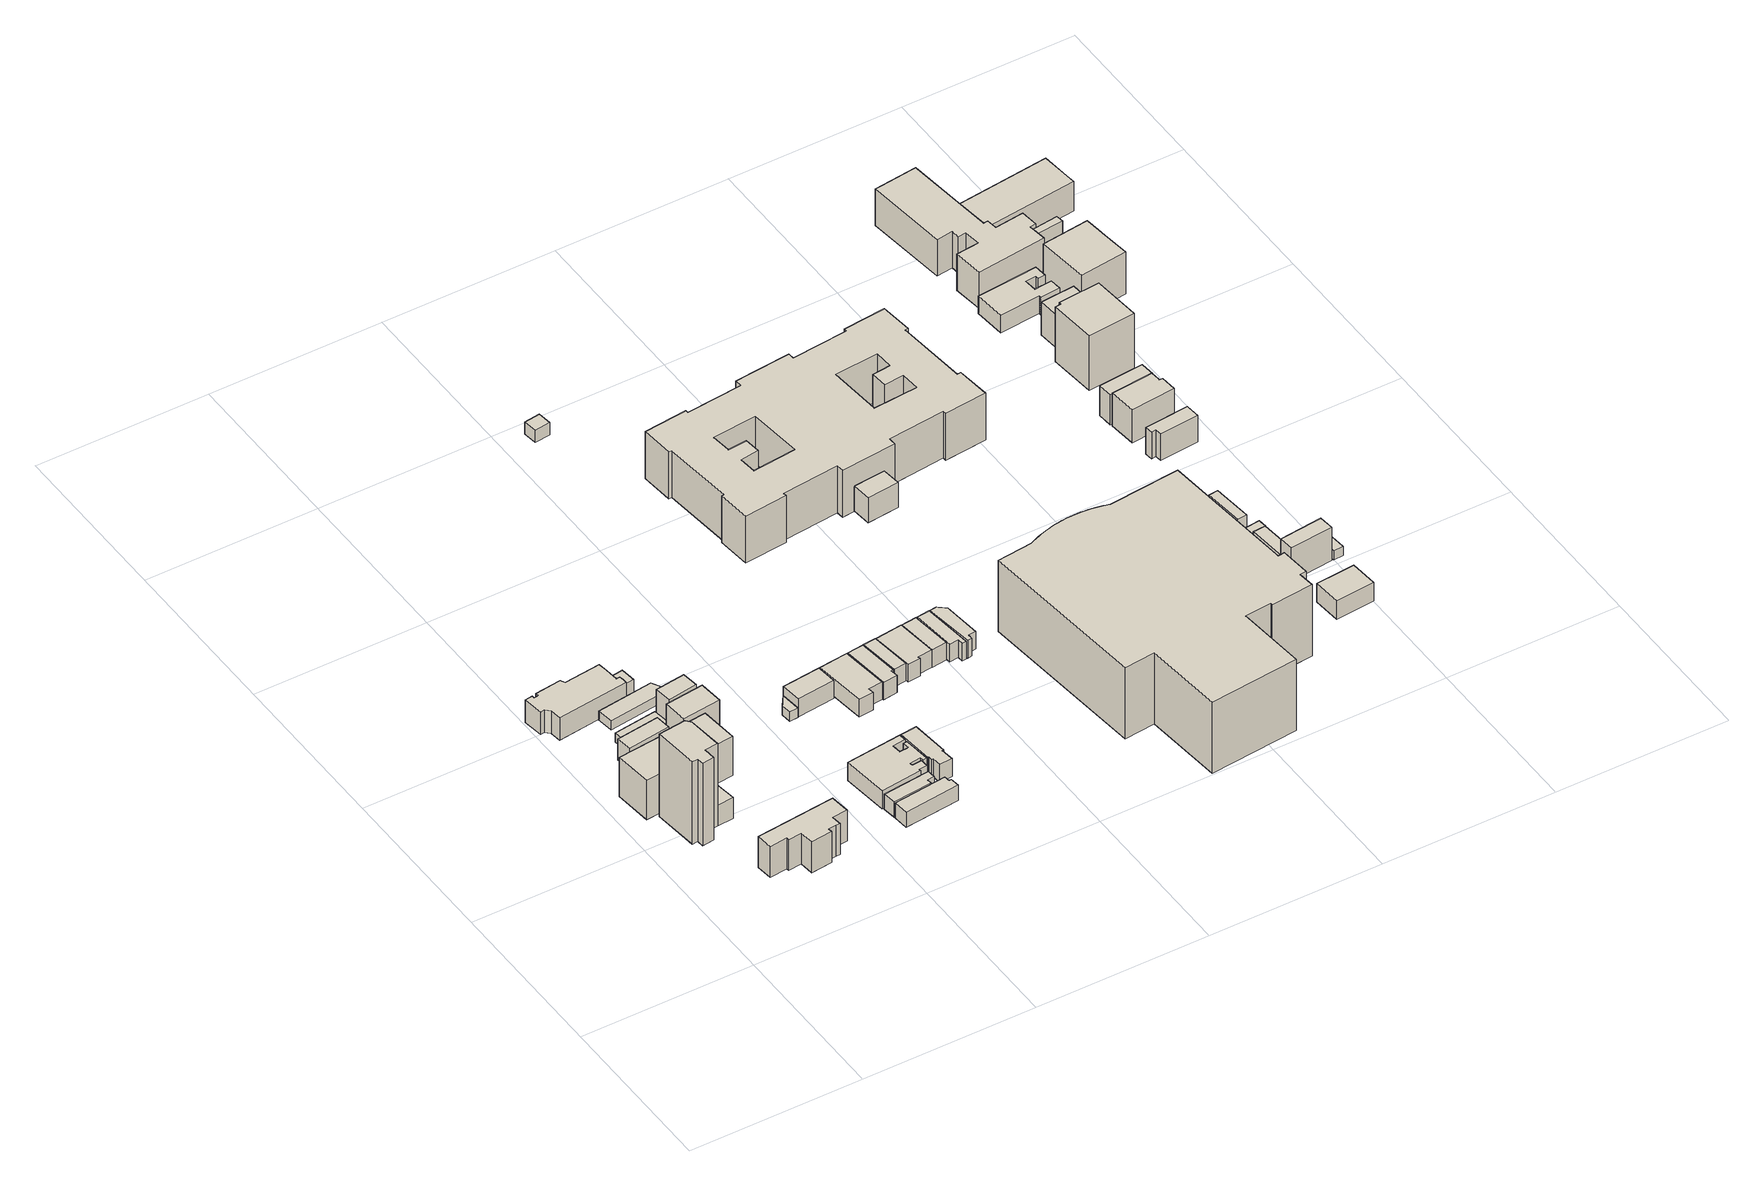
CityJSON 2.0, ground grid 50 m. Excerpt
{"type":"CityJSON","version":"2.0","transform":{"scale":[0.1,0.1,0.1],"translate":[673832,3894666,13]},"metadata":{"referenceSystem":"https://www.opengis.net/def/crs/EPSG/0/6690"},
"CityObjects":{
"building1":{"type":"Building","attributes":{"class":"9999","usage":"412","measuredHeight":30.7,"storeysAboveGround":9,"BuildingDetailAttribute.totalFloorArea":1077.96,"BuildingDetailAttribute.buildingFootprintArea":119.77,"BuildingDetailAttribute.buildingRoofEdgeArea":119.77,"BuildingDetailAttribute.urbanPlanType":"21","BuildingDetailAttribute.landUseType":"211","BuildingDetailAttribute.surveyYear":2021,"BuildingIDAttribute.prefecture":"23","BuildingIDAttribute.city":"23102"},"address":[{"country":"日本","locality":"愛知県名古屋市"}],"geometry":[{"type":"Solid","lod":"1","boundaries":[[[[0,1,2,3,4,5,6,7,8]],[[7,9,10,8]],[[6,11,9,7]],[[5,12,11,6]],[[4,13,12,5]],[[3,14,13,4]],[[2,15,14,3]],[[1,16,15,2]],[[0,17,16,1]],[[8,10,17,0]],[[9,11,12,13,14,15,16,17,10]]]]}]},
"building2":{"type":"Building","attributes":{"class":"3002","usage":"412","measuredHeight":15.8,"storeysAboveGround":2,"BuildingDetailAttribute.totalFloorArea":90.8,"BuildingDetailAttribute.buildingFootprintArea":45.4,"BuildingDetailAttribute.buildingRoofEdgeArea":45.4,"BuildingDetailAttribute.urbanPlanType":"21","BuildingDetailAttribute.landUseType":"211","BuildingDetailAttribute.surveyYear":2021,"BuildingIDAttribute.prefecture":"23","BuildingIDAttribute.city":"23102"},"address":[{"country":"日本","locality":"愛知県名古屋市"}],"geometry":[{"type":"Solid","lod":"1","boundaries":[[[[18,19,20,21,22,23,24]],[[23,25,26,24]],[[22,27,25,23]],[[21,28,27,22]],[[20,29,28,21]],[[19,30,29,20]],[[18,31,30,19]],[[24,26,31,18]],[[25,27,28,29,30,31,26]]]]}]},
"building3":{"type":"Building","attributes":{"class":"3002","usage":"402","measuredHeight":14.7,"storeysAboveGround":3,"BuildingDetailAttribute.totalFloorArea":876.43,"BuildingDetailAttribute.buildingFootprintArea":292.14,"BuildingDetailAttribute.buildingRoofEdgeArea":292.14,"BuildingDetailAttribute.urbanPlanType":"21","BuildingDetailAttribute.landUseType":"212","BuildingDetailAttribute.surveyYear":2021,"BuildingIDAttribute.prefecture":"23","BuildingIDAttribute.city":"23102"},"address":[{"country":"日本","locality":"愛知県名古屋市"}],"geometry":[{"type":"Solid","lod":"1","boundaries":[[[[32,33,34,35]],[[34,36,37,35]],[[33,38,36,34]],[[32,39,38,33]],[[35,37,39,32]],[[36,38,39,37]]]]}]},
"building4":{"type":"Building","attributes":{"class":"3002","usage":"413","measuredHeight":14,"storeysAboveGround":3,"BuildingDetailAttribute.totalFloorArea":486.37,"BuildingDetailAttribute.buildingFootprintArea":162.12,"BuildingDetailAttribute.buildingRoofEdgeArea":162.12,"BuildingDetailAttribute.urbanPlanType":"21","BuildingDetailAttribute.landUseType":"212","BuildingDetailAttribute.surveyYear":2021,"BuildingIDAttribute.prefecture":"23","BuildingIDAttribute.city":"23102"},"address":[{"country":"日本","locality":"愛知県名古屋市"}],"geometry":[{"type":"Solid","lod":"1","boundaries":[[[[40,41,42,43,44,45,46,47,48,49,50,51,52]],[[51,53,54,52]],[[50,55,53,51]],[[49,56,55,50]],[[48,57,56,49]],[[47,58,57,48]],[[46,59,58,47]],[[45,60,59,46]],[[44,61,60,45]],[[43,62,61,44]],[[42,63,62,43]],[[41,64,63,42]],[[40,65,64,41]],[[52,54,65,40]],[[53,55,56,57,58,59,60,61,62,63,64,65,54]]]]}]},
"building5":{"type":"Building","attributes":{"class":"9999","usage":"401","measuredHeight":6.8,"storeysAboveGround":2,"BuildingDetailAttribute.totalFloorArea":114.45,"BuildingDetailAttribute.buildingFootprintArea":57.23,"BuildingDetailAttribute.buildingRoofEdgeArea":57.23,"BuildingDetailAttribute.urbanPlanType":"21","BuildingDetailAttribute.landUseType":"212","BuildingDetailAttribute.surveyYear":2021,"BuildingIDAttribute.prefecture":"23","BuildingIDAttribute.city":"23102"},"address":[{"country":"日本","locality":"愛知県名古屋市"}],"geometry":[{"type":"Solid","lod":"1","boundaries":[[[[66,67,68,69]],[[68,70,71,69]],[[67,72,70,68]],[[66,73,72,67]],[[69,71,73,66]],[[70,72,73,71]]]]}]},
"building6":{"type":"Building","attributes":{"class":"3001","usage":"401","measuredHeight":6.8,"storeysAboveGround":1,"BuildingDetailAttribute.totalFloorArea":45.77,"BuildingDetailAttribute.buildingFootprintArea":45.77,"BuildingDetailAttribute.buildingRoofEdgeArea":45.77,"BuildingDetailAttribute.urbanPlanType":"21","BuildingDetailAttribute.landUseType":"212","BuildingDetailAttribute.surveyYear":2021,"BuildingIDAttribute.prefecture":"23","BuildingIDAttribute.city":"23102"},"address":[{"country":"日本","locality":"愛知県名古屋市"}],"geometry":[{"type":"Solid","lod":"1","boundaries":[[[[74,75,66,69,76,77]],[[76,78,79,77]],[[69,80,78,76]],[[66,81,80,69]],[[75,82,81,66]],[[74,83,82,75]],[[77,79,83,74]],[[78,80,81,82,83,79]]]]}]},
"building7":{"type":"Building","attributes":{"class":"3001","usage":"413","measuredHeight":7.3,"storeysAboveGround":2,"BuildingDetailAttribute.totalFloorArea":430.12,"BuildingDetailAttribute.buildingFootprintArea":215.06,"BuildingDetailAttribute.buildingRoofEdgeArea":215.06,"BuildingDetailAttribute.urbanPlanType":"21","BuildingDetailAttribute.landUseType":"212","BuildingDetailAttribute.surveyYear":2021,"BuildingIDAttribute.prefecture":"23","BuildingIDAttribute.city":"23102"},"address":[{"country":"日本","locality":"愛知県名古屋市"}],"geometry":[{"type":"Solid","lod":"1","boundaries":[[[[84,85,86,87,88,89,90,91,92,93,94,95,96,97,98,99,100]],[[99,101,102,100]],[[98,103,101,99]],[[97,104,103,98]],[[96,105,104,97]],[[95,106,105,96]],[[94,107,106,95]],[[93,108,107,94]],[[92,109,108,93]],[[91,110,109,92]],[[90,111,110,91]],[[89,112,111,90]],[[88,113,112,89]],[[87,114,113,88]],[[86,115,114,87]],[[85,116,115,86]],[[84,117,116,85]],[[100,102,117,84]],[[101,103,104,105,106,107,108,109,110,111,112,113,114,115,116,117,102]]]]}]},
"building8":{"type":"Building","attributes":{"class":"3001","usage":"431","measuredHeight":7.6,"storeysAboveGround":1,"BuildingDetailAttribute.totalFloorArea":63.8,"BuildingDetailAttribute.buildingFootprintArea":63.8,"BuildingDetailAttribute.buildingRoofEdgeArea":63.8,"BuildingDetailAttribute.urbanPlanType":"21","BuildingDetailAttribute.landUseType":"213","BuildingDetailAttribute.surveyYear":2021,"BuildingIDAttribute.prefecture":"23","BuildingIDAttribute.city":"23102"},"address":[{"country":"日本","locality":"愛知県名古屋市"}],"geometry":[{"type":"Solid","lod":"1","boundaries":[[[[118,119,120,121]],[[120,122,123,121]],[[119,124,122,120]],[[118,125,124,119]],[[121,123,125,118]],[[122,124,125,123]]]]}]},
"building9":{"type":"Building","attributes":{"class":"3003","usage":"431","measuredHeight":4.8,"storeysAboveGround":1,"BuildingDetailAttribute.totalFloorArea":82.71,"BuildingDetailAttribute.buildingFootprintArea":82.71,"BuildingDetailAttribute.buildingRoofEdgeArea":82.71,"BuildingDetailAttribute.urbanPlanType":"21","BuildingDetailAttribute.landUseType":"213","BuildingDetailAttribute.surveyYear":2021,"BuildingIDAttribute.prefecture":"23","BuildingIDAttribute.city":"23102"},"address":[{"country":"日本","locality":"愛知県名古屋市"}],"geometry":[{"type":"Solid","lod":"1","boundaries":[[[[126,127,128,129]],[[128,130,131,129]],[[127,132,130,128]],[[126,133,132,127]],[[129,131,133,126]],[[130,132,133,131]]]]}]},
"building10":{"type":"Building","attributes":{"class":"3001","usage":"413","measuredHeight":6.7,"storeysAboveGround":1,"BuildingDetailAttribute.totalFloorArea":19.58,"BuildingDetailAttribute.buildingFootprintArea":19.58,"BuildingDetailAttribute.buildingRoofEdgeArea":19.58,"BuildingDetailAttribute.urbanPlanType":"21","BuildingDetailAttribute.landUseType":"212","BuildingDetailAttribute.surveyYear":2021,"BuildingIDAttribute.prefecture":"23","BuildingIDAttribute.city":"23102"},"address":[{"country":"日本","locality":"愛知県名古屋市"}],"geometry":[{"type":"Solid","lod":"1","boundaries":[[[[134,135,136,137,138,139,140,141]],[[140,142,143,141]],[[139,144,142,140]],[[138,145,144,139]],[[137,146,145,138]],[[136,147,146,137]],[[135,148,147,136]],[[134,149,148,135]],[[141,143,149,134]],[[142,144,145,146,147,148,149,143]]]]}]},
"building11":{"type":"Building","attributes":{"class":"3002","usage":"401","measuredHeight":11.8,"storeysAboveGround":3,"BuildingDetailAttribute.totalFloorArea":233.03,"BuildingDetailAttribute.buildingFootprintArea":77.68,"BuildingDetailAttribute.buildingRoofEdgeArea":77.68,"BuildingDetailAttribute.urbanPlanType":"21","BuildingDetailAttribute.landUseType":"212","BuildingDetailAttribute.surveyYear":2021,"BuildingIDAttribute.prefecture":"23","BuildingIDAttribute.city":"23102"},"address":[{"country":"日本","locality":"愛知県名古屋市"}],"geometry":[{"type":"Solid","lod":"1","boundaries":[[[[150,151,152,153]],[[152,154,155,153]],[[151,156,154,152]],[[150,157,156,151]],[[153,155,157,150]],[[154,156,157,155]]]]}]},
"building12":{"type":"Building","attributes":{"class":"3002","usage":"422","measuredHeight":10.8,"storeysAboveGround":3,"BuildingDetailAttribute.totalFloorArea":127.28,"BuildingDetailAttribute.buildingFootprintArea":42.43,"BuildingDetailAttribute.buildingRoofEdgeArea":42.43,"BuildingDetailAttribute.urbanPlanType":"21","BuildingDetailAttribute.landUseType":"214","BuildingDetailAttribute.surveyYear":2021,"BuildingIDAttribute.prefecture":"23","BuildingIDAttribute.city":"23102"},"address":[{"country":"日本","locality":"愛知県名古屋市"}],"geometry":[{"type":"Solid","lod":"1","boundaries":[[[[158,159,160,161]],[[160,162,163,161]],[[159,164,162,160]],[[158,165,164,159]],[[161,163,165,158]],[[162,164,165,163]]]]}]},
"building13":{"type":"Building","attributes":{"class":"3001","usage":"411","measuredHeight":6.9,"storeysAboveGround":2,"BuildingDetailAttribute.totalFloorArea":98.82,"BuildingDetailAttribute.buildingFootprintArea":49.41,"BuildingDetailAttribute.buildingRoofEdgeArea":49.41,"BuildingDetailAttribute.urbanPlanType":"21","BuildingDetailAttribute.landUseType":"211","BuildingDetailAttribute.surveyYear":2021,"BuildingIDAttribute.prefecture":"23","BuildingIDAttribute.city":"23102"},"address":[{"country":"日本","locality":"愛知県名古屋市"}],"geometry":[{"type":"Solid","lod":"1","boundaries":[[[[166,167,168,169,170,171]],[[170,172,173,171]],[[169,174,172,170]],[[168,175,174,169]],[[167,176,175,168]],[[166,177,176,167]],[[171,173,177,166]],[[172,174,175,176,177,173]]]]}]},
"building14":{"type":"Building","attributes":{"class":"3001","usage":"413","measuredHeight":5.9,"storeysAboveGround":2,"BuildingDetailAttribute.totalFloorArea":142.59,"BuildingDetailAttribute.buildingFootprintArea":71.29,"BuildingDetailAttribute.buildingRoofEdgeArea":71.29,"BuildingDetailAttribute.urbanPlanType":"21","BuildingDetailAttribute.landUseType":"212","BuildingDetailAttribute.surveyYear":2021,"BuildingIDAttribute.prefecture":"23","BuildingIDAttribute.city":"23102"},"address":[{"country":"日本","locality":"愛知県名古屋市"}],"geometry":[{"type":"Solid","lod":"1","boundaries":[[[[178,179,180,181,182,183]],[[182,184,185,183]],[[181,186,184,182]],[[180,187,186,181]],[[179,188,187,180]],[[178,189,188,179]],[[183,185,189,178]],[[184,186,187,188,189,185]]]]}]},
"building15":{"type":"Building","attributes":{"class":"3001","usage":"413","measuredHeight":6.9,"storeysAboveGround":2,"BuildingDetailAttribute.totalFloorArea":403.7,"BuildingDetailAttribute.buildingFootprintArea":201.85,"BuildingDetailAttribute.buildingRoofEdgeArea":201.85,"BuildingDetailAttribute.urbanPlanType":"21","BuildingDetailAttribute.landUseType":"212","BuildingDetailAttribute.surveyYear":2021,"BuildingIDAttribute.prefecture":"23","BuildingIDAttribute.city":"23102"},"address":[{"country":"日本","locality":"愛知県名古屋市"}],"geometry":[{"type":"Solid","lod":"1","boundaries":[[[[190,191,192,193,194,195,196,197,198,199,200,201,202,203,204,205,206,207]],[[206,208,209,207]],[[205,210,208,206]],[[204,211,210,205]],[[203,212,211,204]],[[202,213,212,203]],[[201,214,213,202]],[[200,215,214,201]],[[199,216,215,200]],[[198,217,216,199]],[[197,218,217,198]],[[196,219,218,197]],[[195,220,219,196]],[[194,221,220,195]],[[193,222,221,194]],[[192,223,222,193]],[[191,224,223,192]],[[190,225,224,191]],[[207,209,225,190]],[[208,210,211,212,213,214,215,216,217,218,219,220,221,222,223,224,225,209]]]]}]},
"building16":{"type":"Building","attributes":{"class":"9999","usage":"461","measuredHeight":4.9,"storeysAboveGround":9999,"BuildingDetailAttribute.totalFloorArea":-9999,"BuildingDetailAttribute.buildingFootprintArea":-9999,"BuildingDetailAttribute.buildingRoofEdgeArea":11.16,"BuildingDetailAttribute.urbanPlanType":"21","BuildingDetailAttribute.landUseType":"211","BuildingDetailAttribute.surveyYear":2021,"BuildingIDAttribute.prefecture":"23","BuildingIDAttribute.city":"23102"},"geometry":[{"type":"Solid","lod":"1","boundaries":[[[[226,227,228,229]],[[228,230,231,229]],[[227,232,230,228]],[[226,233,232,227]],[[229,231,233,226]],[[230,232,233,231]]]]}]},
"building17":{"type":"Building","attributes":{"class":"3001","usage":"411","measuredHeight":6.8,"storeysAboveGround":2,"BuildingDetailAttribute.totalFloorArea":132.69,"BuildingDetailAttribute.buildingFootprintArea":66.35,"BuildingDetailAttribute.buildingRoofEdgeArea":66.35,"BuildingDetailAttribute.urbanPlanType":"21","BuildingDetailAttribute.landUseType":"211","BuildingDetailAttribute.surveyYear":2021,"BuildingIDAttribute.prefecture":"23","BuildingIDAttribute.city":"23102"},"address":[{"country":"日本","locality":"愛知県名古屋市"}],"geometry":[{"type":"Solid","lod":"1","boundaries":[[[[234,235,236,237]],[[236,238,239,237]],[[235,240,238,236]],[[234,241,240,235]],[[237,239,241,234]],[[238,240,241,239]]]]}]},
"building18":{"type":"Building","attributes":{"class":"3001","usage":"441","measuredHeight":6.8,"storeysAboveGround":2,"BuildingDetailAttribute.totalFloorArea":133,"BuildingDetailAttribute.buildingFootprintArea":66.5,"BuildingDetailAttribute.buildingRoofEdgeArea":66.5,"BuildingDetailAttribute.urbanPlanType":"21","BuildingDetailAttribute.landUseType":"213","BuildingDetailAttribute.surveyYear":2021,"BuildingIDAttribute.prefecture":"23","BuildingIDAttribute.city":"23102"},"address":[{"country":"日本","locality":"愛知県名古屋市"}],"geometry":[{"type":"Solid","lod":"1","boundaries":[[[[242,243,244,245,246,247,248,249,250,251]],[[250,252,253,251]],[[249,254,252,250]],[[248,255,254,249]],[[247,256,255,248]],[[246,257,256,247]],[[245,258,257,246]],[[244,259,258,245]],[[243,260,259,244]],[[242,261,260,243]],[[251,253,261,242]],[[252,254,255,256,257,258,259,260,261,253]]]]}]},
"building19":{"type":"Building","attributes":{"class":"9999","usage":"413","measuredHeight":7.7,"storeysAboveGround":2,"BuildingDetailAttribute.totalFloorArea":244.27,"BuildingDetailAttribute.buildingFootprintArea":122.14,"BuildingDetailAttribute.buildingRoofEdgeArea":122.14,"BuildingDetailAttribute.urbanPlanType":"21","BuildingDetailAttribute.landUseType":"212","BuildingDetailAttribute.surveyYear":2021,"BuildingIDAttribute.prefecture":"23","BuildingIDAttribute.city":"23102"},"address":[{"country":"日本","locality":"愛知県名古屋市"}],"geometry":[{"type":"Solid","lod":"1","boundaries":[[[[262,263,264,265,266,267]],[[266,268,269,267]],[[265,270,268,266]],[[264,271,270,265]],[[263,272,271,264]],[[262,273,272,263]],[[267,269,273,262]],[[268,270,271,272,273,269]]]]}]},
"building20":{"type":"Building","attributes":{"class":"3001","usage":"413","measuredHeight":7.6,"storeysAboveGround":2,"BuildingDetailAttribute.totalFloorArea":130.32,"BuildingDetailAttribute.buildingFootprintArea":65.16,"BuildingDetailAttribute.buildingRoofEdgeArea":65.16,"BuildingDetailAttribute.urbanPlanType":"21","BuildingDetailAttribute.landUseType":"211","BuildingDetailAttribute.surveyYear":2021,"BuildingIDAttribute.prefecture":"23","BuildingIDAttribute.city":"23102"},"address":[{"country":"日本","locality":"愛知県名古屋市"}],"geometry":[{"type":"Solid","lod":"1","boundaries":[[[[274,275,276,277,278,279]],[[278,280,281,279]],[[277,282,280,278]],[[276,283,282,277]],[[275,284,283,276]],[[274,285,284,275]],[[279,281,285,274]],[[280,282,283,284,285,281]]]]}]},
"building21":{"type":"Building","attributes":{"class":"9999","usage":"413","measuredHeight":7.7,"storeysAboveGround":2,"BuildingDetailAttribute.totalFloorArea":88.31,"BuildingDetailAttribute.buildingFootprintArea":44.16,"BuildingDetailAttribute.buildingRoofEdgeArea":44.16,"BuildingDetailAttribute.urbanPlanType":"21","BuildingDetailAttribute.landUseType":"212","BuildingDetailAttribute.surveyYear":2021,"BuildingIDAttribute.prefecture":"23","BuildingIDAttribute.city":"23102"},"address":[{"country":"日本","locality":"愛知県名古屋市"}],"geometry":[{"type":"Solid","lod":"1","boundaries":[[[[286,287,288,289]],[[288,290,291,289]],[[287,292,290,288]],[[286,293,292,287]],[[289,291,293,286]],[[290,292,293,291]]]]}]},
"building22":{"type":"Building","attributes":{"class":"3001","usage":"413","measuredHeight":7.7,"storeysAboveGround":2,"BuildingDetailAttribute.totalFloorArea":193.9,"BuildingDetailAttribute.buildingFootprintArea":96.95,"BuildingDetailAttribute.buildingRoofEdgeArea":96.95,"BuildingDetailAttribute.urbanPlanType":"21","BuildingDetailAttribute.landUseType":"212","BuildingDetailAttribute.surveyYear":2021,"BuildingIDAttribute.prefecture":"23","BuildingIDAttribute.city":"23102"},"address":[{"country":"日本","locality":"愛知県名古屋市"}],"geometry":[{"type":"Solid","lod":"1","boundaries":[[[[294,295,296,297,298,299]],[[298,300,301,299]],[[297,302,300,298]],[[296,303,302,297]],[[295,304,303,296]],[[294,305,304,295]],[[299,301,305,294]],[[300,302,303,304,305,301]]]]}]},
"building23":{"type":"Building","attributes":{"class":"3001","usage":"422","measuredHeight":4.9,"storeysAboveGround":1,"BuildingDetailAttribute.totalFloorArea":18.88,"BuildingDetailAttribute.buildingFootprintArea":18.88,"BuildingDetailAttribute.buildingRoofEdgeArea":18.88,"BuildingDetailAttribute.urbanPlanType":"21","BuildingDetailAttribute.landUseType":"217","BuildingDetailAttribute.surveyYear":2021,"BuildingIDAttribute.prefecture":"23","BuildingIDAttribute.city":"23102"},"address":[{"country":"日本","locality":"愛知県名古屋市"}],"geometry":[{"type":"Solid","lod":"1","boundaries":[[[[306,307,308,309]],[[308,310,311,309]],[[307,312,310,308]],[[306,313,312,307]],[[309,311,313,306]],[[310,312,313,311]]]]}]},
"building24":{"type":"Building","attributes":{"class":"3001","usage":"413","measuredHeight":7.7,"storeysAboveGround":1,"BuildingDetailAttribute.totalFloorArea":52.28,"BuildingDetailAttribute.buildingFootprintArea":52.28,"BuildingDetailAttribute.buildingRoofEdgeArea":52.28,"BuildingDetailAttribute.urbanPlanType":"21","BuildingDetailAttribute.landUseType":"212","BuildingDetailAttribute.surveyYear":2021,"BuildingIDAttribute.prefecture":"23","BuildingIDAttribute.city":"23102"},"address":[{"country":"日本","locality":"愛知県名古屋市"}],"geometry":[{"type":"Solid","lod":"1","boundaries":[[[[314,315,316,317]],[[316,318,319,317]],[[315,320,318,316]],[[314,321,320,315]],[[317,319,321,314]],[[318,320,321,319]]]]}]},
"building25":{"type":"Building","attributes":{"class":"9999","usage":"413","measuredHeight":7.7,"storeysAboveGround":1,"BuildingDetailAttribute.totalFloorArea":50.78,"BuildingDetailAttribute.buildingFootprintArea":50.78,"BuildingDetailAttribute.buildingRoofEdgeArea":50.78,"BuildingDetailAttribute.urbanPlanType":"21","BuildingDetailAttribute.landUseType":"212","BuildingDetailAttribute.surveyYear":2021,"BuildingIDAttribute.prefecture":"23","BuildingIDAttribute.city":"23102"},"address":[{"country":"日本","locality":"愛知県名古屋市"}],"geometry":[{"type":"Solid","lod":"1","boundaries":[[[[322,323,324,325,326,327]],[[326,328,329,327]],[[325,330,328,326]],[[324,331,330,325]],[[323,332,331,324]],[[322,333,332,323]],[[327,329,333,322]],[[328,330,331,332,333,329]]]]}]},
"building26":{"type":"Building","attributes":{"class":"9999","usage":"413","measuredHeight":6.7,"storeysAboveGround":1,"BuildingDetailAttribute.totalFloorArea":50.39,"BuildingDetailAttribute.buildingFootprintArea":50.39,"BuildingDetailAttribute.buildingRoofEdgeArea":50.39,"BuildingDetailAttribute.urbanPlanType":"21","BuildingDetailAttribute.landUseType":"212","BuildingDetailAttribute.surveyYear":2021,"BuildingIDAttribute.prefecture":"23","BuildingIDAttribute.city":"23102"},"address":[{"country":"日本","locality":"愛知県名古屋市"}],"geometry":[{"type":"Solid","lod":"1","boundaries":[[[[334,335,336,337,338,339,340]],[[339,341,342,340]],[[338,343,341,339]],[[337,344,343,338]],[[336,345,344,337]],[[335,346,345,336]],[[334,347,346,335]],[[340,342,347,334]],[[341,343,344,345,346,347,342]]]]}]},
"building27":{"type":"Building","attributes":{"class":"3003","usage":"422","measuredHeight":11.1,"storeysAboveGround":1,"BuildingDetailAttribute.totalFloorArea":51.1,"BuildingDetailAttribute.buildingFootprintArea":51.1,"BuildingDetailAttribute.buildingRoofEdgeArea":51.1,"BuildingDetailAttribute.urbanPlanType":"21","BuildingDetailAttribute.landUseType":"217","BuildingDetailAttribute.surveyYear":2021,"BuildingIDAttribute.prefecture":"23","BuildingIDAttribute.city":"23102"},"address":[{"country":"日本","locality":"愛知県名古屋市"}],"geometry":[{"type":"Solid","lod":"1","boundaries":[[[[348,349,350,351]],[[350,352,353,351]],[[349,354,352,350]],[[348,355,354,349]],[[351,353,355,348]],[[352,354,355,353]]]]}]},
"building28":{"type":"Building","attributes":{"class":"3002","usage":"422","measuredHeight":17.8,"storeysAboveGround":3,"BuildingDetailAttribute.totalFloorArea":7674.44,"BuildingDetailAttribute.buildingFootprintArea":2558.15,"BuildingDetailAttribute.buildingRoofEdgeArea":2558.15,"BuildingDetailAttribute.urbanPlanType":"21","BuildingDetailAttribute.landUseType":"217","BuildingDetailAttribute.surveyYear":2021,"BuildingIDAttribute.prefecture":"23","BuildingIDAttribute.city":"23102"},"address":[{"country":"日本","locality":"愛知県名古屋市"}],"geometry":[{"type":"Solid","lod":"1","boundaries":[[[[356,357,358,359,360,361,362,363,364,365,366,367,368,369,370,371,372,373,374,375,376,377,378,379,380,381,382,383],[384,385,386,387,388,389,390,391],[392,393,394,395,396,397,398,399]],[[382,400,401,383]],[[381,402,400,382]],[[380,403,402,381]],[[379,404,403,380]],[[378,405,404,379]],[[377,406,405,378]],[[376,407,406,377]],[[375,408,407,376]],[[374,409,408,375]],[[373,410,409,374]],[[372,411,410,373]],[[371,412,411,372]],[[370,413,412,371]],[[369,414,413,370]],[[368,415,414,369]],[[367,416,415,368]],[[366,417,416,367]],[[365,418,417,366]],[[364,419,418,365]],[[363,420,419,364]],[[362,421,420,363]],[[361,422,421,362]],[[360,423,422,361]],[[359,424,423,360]],[[358,425,424,359]],[[357,426,425,358]],[[356,427,426,357]],[[383,401,427,356]],[[390,428,429,391]],[[389,430,428,390]],[[388,431,430,389]],[[387,432,431,388]],[[386,433,432,387]],[[385,434,433,386]],[[384,435,434,385]],[[391,429,435,384]],[[398,436,437,399]],[[397,438,436,398]],[[396,439,438,397]],[[395,440,439,396]],[[394,441,440,395]],[[393,442,441,394]],[[392,443,442,393]],[[399,437,443,392]],[[400,402,403,404,405,406,407,408,409,410,411,412,413,414,415,416,417,418,419,420,421,422,423,424,425,426,427,401],[428,430,431,432,433,434,435,429],[436,438,439,440,441,442,443,437]]]]}]},
"building29":{"type":"Building","attributes":{"class":"3002","usage":"422","measuredHeight":35.1,"storeysAboveGround":4,"BuildingDetailAttribute.totalFloorArea":13968.6,"BuildingDetailAttribute.buildingFootprintArea":3492.15,"BuildingDetailAttribute.buildingRoofEdgeArea":3492.15,"BuildingDetailAttribute.urbanPlanType":"21","BuildingDetailAttribute.landUseType":"214","BuildingDetailAttribute.surveyYear":2021,"BuildingIDAttribute.prefecture":"23","BuildingIDAttribute.city":"23102"},"address":[{"country":"日本","locality":"愛知県名古屋市"}],"geometry":[{"type":"Solid","lod":"1","boundaries":[[[[444,445,446,447,448,449,450,451,452,453,454,455,456,457,458,459,460,461,462,463,464,465,466,467,468,469,470,471,472,473,474,475,476,477,478,479,480,481,482,483]],[[482,484,485,483]],[[481,486,484,482]],[[480,487,486,481]],[[479,488,487,480]],[[478,489,488,479]],[[477,490,489,478]],[[476,491,490,477]],[[475,492,491,476]],[[474,493,492,475]],[[473,494,493,474]],[[472,495,494,473]],[[471,496,495,472]],[[470,497,496,471]],[[469,498,497,470]],[[468,499,498,469]],[[467,500,499,468]],[[466,501,500,467]],[[465,502,501,466]],[[464,503,502,465]],[[463,504,503,464]],[[462,505,504,463]],[[461,506,505,462]],[[460,507,506,461]],[[459,508,507,460]],[[458,509,508,459]],[[457,510,509,458]],[[456,511,510,457]],[[455,512,511,456]],[[454,513,512,455]],[[453,514,513,454]],[[452,515,514,453]],[[451,516,515,452]],[[450,517,516,451]],[[449,518,517,450]],[[448,519,518,449]],[[447,520,519,448]],[[446,521,520,447]],[[445,522,521,446]],[[444,523,522,445]],[[483,485,523,444]],[[484,486,487,488,489,490,491,492,493,494,495,496,497,498,499,500,501,502,503,504,505,506,507,508,509,510,511,512,513,514,515,516,517,518,519,520,521,522,523,485]]]]}]},
"building30":{"type":"Building","attributes":{"class":"3001","usage":"413","measuredHeight":7,"storeysAboveGround":2,"BuildingDetailAttribute.totalFloorArea":184.82,"BuildingDetailAttribute.buildingFootprintArea":92.41,"BuildingDetailAttribute.buildingRoofEdgeArea":92.41,"BuildingDetailAttribute.urbanPlanType":"21","BuildingDetailAttribute.landUseType":"212","BuildingDetailAttribute.surveyYear":2021,"BuildingIDAttribute.prefecture":"23","BuildingIDAttribute.city":"23102"},"address":[{"country":"日本","locality":"愛知県名古屋市"}],"geometry":[{"type":"Solid","lod":"1","boundaries":[[[[524,525,526,527]],[[526,528,529,527]],[[525,530,528,526]],[[524,531,530,525]],[[527,529,531,524]],[[528,530,531,529]]]]}]},
"building31":{"type":"Building","attributes":{"class":"9999","usage":"412","measuredHeight":23.8,"storeysAboveGround":1,"BuildingDetailAttribute.totalFloorArea":38.18,"BuildingDetailAttribute.buildingFootprintArea":38.18,"BuildingDetailAttribute.buildingRoofEdgeArea":38.18,"BuildingDetailAttribute.urbanPlanType":"21","BuildingDetailAttribute.landUseType":"211","BuildingDetailAttribute.surveyYear":2021,"BuildingIDAttribute.prefecture":"23","BuildingIDAttribute.city":"23102"},"address":[{"country":"日本","locality":"愛知県名古屋市"}],"geometry":[{"type":"Solid","lod":"1","boundaries":[[[[532,533,534,535,536,537]],[[536,538,539,537]],[[535,540,538,536]],[[534,541,540,535]],[[533,542,541,534]],[[532,543,542,533]],[[537,539,543,532]],[[538,540,541,542,543,539]]]]}]},
"building32":{"type":"Building","attributes":{"class":"3001","usage":"413","measuredHeight":12.8,"storeysAboveGround":4,"BuildingDetailAttribute.totalFloorArea":216.69,"BuildingDetailAttribute.buildingFootprintArea":54.17,"BuildingDetailAttribute.buildingRoofEdgeArea":54.17,"BuildingDetailAttribute.urbanPlanType":"21","BuildingDetailAttribute.landUseType":"212","BuildingDetailAttribute.surveyYear":2021,"BuildingIDAttribute.prefecture":"23","BuildingIDAttribute.city":"23102"},"address":[{"country":"日本","locality":"愛知県名古屋市"}],"geometry":[{"type":"Solid","lod":"1","boundaries":[[[[544,545,546,547]],[[546,548,549,547]],[[545,550,548,546]],[[544,551,550,545]],[[547,549,551,544]],[[548,550,551,549]]]]}]},
"building33":{"type":"Building","attributes":{"class":"9999","usage":"461","measuredHeight":23.8,"storeysAboveGround":9999,"BuildingDetailAttribute.totalFloorArea":-9999,"BuildingDetailAttribute.buildingFootprintArea":-9999,"BuildingDetailAttribute.buildingRoofEdgeArea":12.07,"BuildingDetailAttribute.urbanPlanType":"21","BuildingDetailAttribute.landUseType":"211","BuildingDetailAttribute.surveyYear":2021,"BuildingIDAttribute.prefecture":"23","BuildingIDAttribute.city":"23102"},"geometry":[{"type":"Solid","lod":"1","boundaries":[[[[552,553,554,555]],[[554,556,557,555]],[[553,558,556,554]],[[552,559,558,553]],[[555,557,559,552]],[[556,558,559,557]]]]}]},
"building34":{"type":"Building","attributes":{"class":"9999","usage":"412","measuredHeight":3.8,"storeysAboveGround":1,"BuildingDetailAttribute.totalFloorArea":32.11,"BuildingDetailAttribute.buildingFootprintArea":32.11,"BuildingDetailAttribute.buildingRoofEdgeArea":32.11,"BuildingDetailAttribute.urbanPlanType":"21","BuildingDetailAttribute.landUseType":"211","BuildingDetailAttribute.surveyYear":2021,"BuildingIDAttribute.prefecture":"23","BuildingIDAttribute.city":"23102"},"address":[{"country":"日本","locality":"愛知県名古屋市"}],"geometry":[{"type":"Solid","lod":"1","boundaries":[[[[560,561,562,563]],[[562,564,565,563]],[[561,566,564,562]],[[560,567,566,561]],[[563,565,567,560]],[[564,566,567,565]]]]}]},
"building35":{"type":"Building","attributes":{"class":"9999","usage":"413","measuredHeight":6.8,"storeysAboveGround":1,"BuildingDetailAttribute.totalFloorArea":12.3,"BuildingDetailAttribute.buildingFootprintArea":12.3,"BuildingDetailAttribute.buildingRoofEdgeArea":12.3,"BuildingDetailAttribute.urbanPlanType":"21","BuildingDetailAttribute.landUseType":"212","BuildingDetailAttribute.surveyYear":2021,"BuildingIDAttribute.prefecture":"23","BuildingIDAttribute.city":"23102"},"address":[{"country":"日本","locality":"愛知県名古屋市"}],"geometry":[{"type":"Solid","lod":"1","boundaries":[[[[568,569,570,571]],[[570,572,573,571]],[[569,574,572,570]],[[568,575,574,569]],[[571,573,575,568]],[[572,574,575,573]]]]}]},
"building36":{"type":"Building","attributes":{"class":"3001","usage":"411","measuredHeight":9.6,"storeysAboveGround":3,"BuildingDetailAttribute.totalFloorArea":156.57,"BuildingDetailAttribute.buildingFootprintArea":52.19,"BuildingDetailAttribute.buildingRoofEdgeArea":52.19,"BuildingDetailAttribute.urbanPlanType":"21","BuildingDetailAttribute.landUseType":"211","BuildingDetailAttribute.surveyYear":2021,"BuildingIDAttribute.prefecture":"23","BuildingIDAttribute.city":"23102"},"address":[{"country":"日本","locality":"愛知県名古屋市東区白壁一丁目７２－２"}],"geometry":[{"type":"Solid","lod":"1","boundaries":[[[[576,577,578,579,580,581]],[[580,582,583,581]],[[579,584,582,580]],[[578,585,584,579]],[[577,586,585,578]],[[576,587,586,577]],[[581,583,587,576]],[[582,584,585,586,587,583]]]]}]},
"building37":{"type":"Building","attributes":{"class":"3001","usage":"411","measuredHeight":13.7,"storeysAboveGround":3,"BuildingDetailAttribute.totalFloorArea":300.4,"BuildingDetailAttribute.buildingFootprintArea":100.13,"BuildingDetailAttribute.buildingRoofEdgeArea":100.13,"BuildingDetailAttribute.urbanPlanType":"21","BuildingDetailAttribute.landUseType":"211","BuildingDetailAttribute.surveyYear":2021,"BuildingIDAttribute.prefecture":"23","BuildingIDAttribute.city":"23102"},"address":[{"country":"日本","locality":"愛知県名古屋市"}],"geometry":[{"type":"Solid","lod":"1","boundaries":[[[[588,589,590,591,592,593]],[[592,594,595,593]],[[591,596,594,592]],[[590,597,596,591]],[[589,598,597,590]],[[588,599,598,589]],[[593,595,599,588]],[[594,596,597,598,599,595]]]]}]},
"building38":{"type":"Building","attributes":{"class":"3002","usage":"413","measuredHeight":12.7,"storeysAboveGround":3,"BuildingDetailAttribute.totalFloorArea":169.65,"BuildingDetailAttribute.buildingFootprintArea":56.55,"BuildingDetailAttribute.buildingRoofEdgeArea":56.55,"BuildingDetailAttribute.urbanPlanType":"21","BuildingDetailAttribute.landUseType":"212","BuildingDetailAttribute.surveyYear":2021,"BuildingIDAttribute.prefecture":"23","BuildingIDAttribute.city":"23102"},"address":[{"country":"日本","locality":"愛知県名古屋市"}],"geometry":[{"type":"Solid","lod":"1","boundaries":[[[[600,601,602,603]],[[602,604,605,603]],[[601,606,604,602]],[[600,607,606,601]],[[603,605,607,600]],[[604,606,607,605]]]]}]},
"building39":{"type":"Building","attributes":{"class":"3002","usage":"401","measuredHeight":22.7,"storeysAboveGround":5,"BuildingDetailAttribute.totalFloorArea":988.69,"BuildingDetailAttribute.buildingFootprintArea":197.74,"BuildingDetailAttribute.buildingRoofEdgeArea":197.74,"BuildingDetailAttribute.urbanPlanType":"21","BuildingDetailAttribute.landUseType":"212","BuildingDetailAttribute.surveyYear":2021,"BuildingIDAttribute.prefecture":"23","BuildingIDAttribute.city":"23102"},"address":[{"country":"日本","locality":"愛知県名古屋市"}],"geometry":[{"type":"Solid","lod":"1","boundaries":[[[[608,609,610,611,612,613]],[[612,614,615,613]],[[611,616,614,612]],[[610,617,616,611]],[[609,618,617,610]],[[608,619,618,609]],[[613,615,619,608]],[[614,616,617,618,619,615]]]]}]},
"building40":{"type":"Building","attributes":{"class":"3001","usage":"411","measuredHeight":7.7,"storeysAboveGround":2,"BuildingDetailAttribute.totalFloorArea":290.1,"BuildingDetailAttribute.buildingFootprintArea":145.05,"BuildingDetailAttribute.buildingRoofEdgeArea":145.05,"BuildingDetailAttribute.urbanPlanType":"21","BuildingDetailAttribute.landUseType":"211","BuildingDetailAttribute.surveyYear":2021,"BuildingIDAttribute.prefecture":"23","BuildingIDAttribute.city":"23102"},"address":[{"country":"日本","locality":"愛知県名古屋市"}],"geometry":[{"type":"Solid","lod":"1","boundaries":[[[[620,621,622,623,624,625,626,627,628,629,630,631]],[[630,632,633,631]],[[629,634,632,630]],[[628,635,634,629]],[[627,636,635,628]],[[626,637,636,627]],[[625,638,637,626]],[[624,639,638,625]],[[623,640,639,624]],[[622,641,640,623]],[[621,642,641,622]],[[620,643,642,621]],[[631,633,643,620]],[[632,634,635,636,637,638,639,640,641,642,643,633]]]]}]},
"building41":{"type":"Building","attributes":{"class":"9999","usage":"401","measuredHeight":16.6,"storeysAboveGround":3,"BuildingDetailAttribute.totalFloorArea":250.24,"BuildingDetailAttribute.buildingFootprintArea":83.41,"BuildingDetailAttribute.buildingRoofEdgeArea":83.41,"BuildingDetailAttribute.urbanPlanType":"21","BuildingDetailAttribute.landUseType":"212","BuildingDetailAttribute.surveyYear":2021,"BuildingIDAttribute.prefecture":"23","BuildingIDAttribute.city":"23102"},"address":[{"country":"日本","locality":"愛知県名古屋市"}],"geometry":[{"type":"Solid","lod":"1","boundaries":[[[[644,645,646,647]],[[646,648,649,647]],[[645,650,648,646]],[[644,651,650,645]],[[647,649,651,644]],[[648,650,651,649]]]]}]},
"building42":{"type":"Building","attributes":{"class":"3002","usage":"431","measuredHeight":10.5,"storeysAboveGround":1,"BuildingDetailAttribute.totalFloorArea":25.88,"BuildingDetailAttribute.buildingFootprintArea":25.88,"BuildingDetailAttribute.buildingRoofEdgeArea":25.88,"BuildingDetailAttribute.urbanPlanType":"21","BuildingDetailAttribute.landUseType":"213","BuildingDetailAttribute.surveyYear":2021,"BuildingIDAttribute.prefecture":"23","BuildingIDAttribute.city":"23102"},"address":[{"country":"日本","locality":"愛知県名古屋市"}],"geometry":[{"type":"Solid","lod":"1","boundaries":[[[[652,653,654,655]],[[654,656,657,655]],[[653,658,656,654]],[[652,659,658,653]],[[655,657,659,652]],[[656,658,659,657]]]]}]},
"building43":{"type":"Building","attributes":{"class":"3002","usage":"422","measuredHeight":13.8,"storeysAboveGround":3,"BuildingDetailAttribute.totalFloorArea":1667.79,"BuildingDetailAttribute.buildingFootprintArea":555.93,"BuildingDetailAttribute.buildingRoofEdgeArea":555.93,"BuildingDetailAttribute.urbanPlanType":"21","BuildingDetailAttribute.landUseType":"214","BuildingDetailAttribute.surveyYear":2021,"BuildingIDAttribute.prefecture":"23","BuildingIDAttribute.city":"23102"},"address":[{"country":"日本","locality":"愛知県名古屋市"}],"geometry":[{"type":"Solid","lod":"1","boundaries":[[[[660,661,662,663,664,665,666,667,668,669,670,671,672,673,674,675,676,677,678]],[[677,679,680,678]],[[676,681,679,677]],[[675,682,681,676]],[[674,683,682,675]],[[673,684,683,674]],[[672,685,684,673]],[[671,686,685,672]],[[670,687,686,671]],[[669,688,687,670]],[[668,689,688,669]],[[667,690,689,668]],[[666,691,690,667]],[[665,692,691,666]],[[664,693,692,665]],[[663,694,693,664]],[[662,695,694,663]],[[661,696,695,662]],[[660,697,696,661]],[[678,680,697,660]],[[679,681,682,683,684,685,686,687,688,689,690,691,692,693,694,695,696,697,680]]]]}]},
"building44":{"type":"Building","attributes":{"class":"3002","usage":"422","measuredHeight":13.6,"storeysAboveGround":3,"BuildingDetailAttribute.totalFloorArea":620.25,"BuildingDetailAttribute.buildingFootprintArea":206.75,"BuildingDetailAttribute.buildingRoofEdgeArea":206.75,"BuildingDetailAttribute.urbanPlanType":"21","BuildingDetailAttribute.landUseType":"214","BuildingDetailAttribute.surveyYear":2021,"BuildingIDAttribute.prefecture":"23","BuildingIDAttribute.city":"23102"},"address":[{"country":"日本","locality":"愛知県名古屋市"}],"geometry":[{"type":"Solid","lod":"1","boundaries":[[[[698,699,700,701,702,703,704]],[[703,705,706,704]],[[702,707,705,703]],[[701,708,707,702]],[[700,709,708,701]],[[699,710,709,700]],[[698,711,710,699]],[[704,706,711,698]],[[705,707,708,709,710,711,706]]]]}]},
"building45":{"type":"Building","attributes":{"class":"3003","usage":"422","measuredHeight":10.6,"storeysAboveGround":1,"BuildingDetailAttribute.totalFloorArea":18.1,"BuildingDetailAttribute.buildingFootprintArea":18.1,"BuildingDetailAttribute.buildingRoofEdgeArea":18.1,"BuildingDetailAttribute.urbanPlanType":"21","BuildingDetailAttribute.landUseType":"214","BuildingDetailAttribute.surveyYear":2021,"BuildingIDAttribute.prefecture":"23","BuildingIDAttribute.city":"23102"},"address":[{"country":"日本","locality":"愛知県名古屋市"}],"geometry":[{"type":"Solid","lod":"1","boundaries":[[[[712,713,714,715]],[[714,716,717,715]],[[713,718,716,714]],[[712,719,718,713]],[[715,717,719,712]],[[716,718,719,717]]]]}]},
"building46":{"type":"Building","attributes":{"class":"3001","usage":"422","measuredHeight":11.6,"storeysAboveGround":3,"BuildingDetailAttribute.totalFloorArea":941.09,"BuildingDetailAttribute.buildingFootprintArea":313.7,"BuildingDetailAttribute.buildingRoofEdgeArea":313.7,"BuildingDetailAttribute.urbanPlanType":"21","BuildingDetailAttribute.landUseType":"214","BuildingDetailAttribute.surveyYear":2021,"BuildingIDAttribute.prefecture":"23","BuildingIDAttribute.city":"23102"},"address":[{"country":"日本","locality":"愛知県名古屋市"}],"geometry":[{"type":"Solid","lod":"1","boundaries":[[[[720,721,722,723,724,725]],[[724,726,727,725]],[[723,728,726,724]],[[722,729,728,723]],[[721,730,729,722]],[[720,731,730,721]],[[725,727,731,720]],[[726,728,729,730,731,727]]]]}]}
},
"vertices":[
[157,431,23],[122,427,23],[120,447,23],[104,445,23],[90,576,23],[170,585,23],[182,572,23],[192,470,23],[154,466,23],[192,470,290],[154,466,290],[182,572,290],[170,585,290],[90,576,290],[104,445,290],[120,447,290],[122,427,290],[157,431,290],
[192,470,22],[182,572,22],[170,585,22],[184,586,22],[213,562,22],[232,536,22],[240,474,22],[232,536,90],[240,474,90],[213,562,90],[184,586,90],[170,585,90],[182,572,90],[192,470,90],
[64,591,13],[53,700,13],[318,727,13],[329,618,13],[318,727,140],[329,618,140],[53,700,140],[64,591,140],
[391,224,20],[378,223,20],[357,221,20],[358,210,20],[296,203,20],[292,244,20],[253,240,20],[252,248,20],[201,242,20],[196,290,20],[426,314,20],[432,257,20],[388,253,20],[432,257,120],[388,253,120],[426,314,120],[196,290,120],[201,242,120],[252,248,120],[253,240,120],[292,244,120],[296,203,120],[358,210,120],[357,221,120],[378,223,120],[391,224,120],
[123,762,22],[117,808,22],[241,824,22],[246,779,22],[241,824,90],[246,779,90],[117,808,90],[123,762,90],
[125,732,22],[121,762,22],[267,781,22],[271,750,22],[267,781,60],[271,750,60],[246,779,60],[123,762,60],[121,762,60],[125,732,60],
[120,1054,17],[225,1066,17],[228,1047,17],[233,999,17],[243,1000,17],[245,989,17],[246,975,17],[38,950,17],[34,982,17],[22,994,17],[10,992,17],[2,1051,17],[24,1054,17],[25,1046,17],[38,1048,17],[37,1057,17],[113,1067,17],[37,1057,90],[113,1067,90],[38,1048,90],[25,1046,90],[24,1054,90],[2,1051,90],[10,992,90],[22,994,90],[34,982,90],[38,950,90],[246,975,90],[245,989,90],[243,1000,90],[233,999,90],[228,1047,90],[225,1066,90],[120,1054,90],
[151,816,24],[145,865,24],[270,881,24],[277,831,24],[270,881,54],[277,831,54],[145,865,54],[151,816,54],
[162,910,22],[156,957,22],[319,978,22],[344,933,22],[319,978,52],[344,933,52],[156,957,52],[162,910,52],
[244,1033,23],[274,1037,23],[279,993,23],[245,989,23],[243,1000,23],[233,999,23],[228,1047,23],[233,1039,23],[228,1047,70],[233,1039,70],[233,999,70],[243,1000,70],[245,989,70],[279,993,70],[274,1037,70],[244,1033,70],
[275,756,22],[267,825,22],[379,838,22],[386,769,22],[379,838,120],[386,769,120],[267,825,120],[275,756,120],
[282,835,22],[275,884,22],[362,895,22],[368,847,22],[362,895,120],[368,847,120],[275,884,120],[282,835,120],
[576,269,21],[571,307,21],[707,322,21],[709,297,21],[689,295,21],[690,282,21],[689,295,70],[690,282,70],[709,297,70],[707,322,70],[571,307,70],[576,269,70],
[732,266,21],[739,267,21],[742,239,21],[580,222,21],[576,266,21],[730,283,21],[576,266,70],[730,283,70],[580,222,70],[742,239,70],[739,267,70],[732,266,70],
[681,411,21],[706,413,21],[704,432,21],[716,434,21],[724,356,21],[713,354,21],[711,364,21],[679,361,21],[680,353,21],[708,355,21],[710,332,21],[686,330,21],[687,324,21],[567,311,21],[552,445,21],[713,463,21],[716,442,21],[678,437,21],[716,442,80],[678,437,80],[713,463,80],[552,445,80],[567,311,80],[687,324,80],[686,330,80],[710,332,80],[708,355,80],[680,353,80],[679,361,80],[711,364,80],[713,354,80],[724,356,80],[716,434,80],[704,432,80],[706,413,80],[681,411,80],
[549,706,21],[546,735,21],[568,767,21],[574,708,21],[568,767,51],[574,708,51],[546,735,51],[549,706,51],
[574,708,22],[568,767,22],[679,779,22],[685,720,22],[679,779,80],[685,720,80],[568,767,80],[574,708,80],
[775,321,22],[738,318,22],[736,344,22],[731,344,22],[730,357,22],[727,357,22],[716,463,22],[764,468,22],[775,359,22],[771,359,22],[775,359,80],[771,359,80],[764,468,80],[716,463,80],[727,357,80],[730,357,80],[731,344,80],[736,344,80],[738,318,80],[775,321,80],
[700,627,23],[682,779,23],[765,789,23],[782,653,23],[741,648,23],[743,632,23],[741,648,80],[743,632,80],[782,653,80],[765,789,80],[682,779,80],[700,627,80],
[784,649,24],[768,789,24],[815,794,24],[829,676,24],[823,676,24],[826,654,24],[823,676,80],[826,654,80],[829,676,80],[815,794,80],[768,789,80],[784,649,80],
[831,676,23],[817,794,23],[854,798,23],[868,680,23],[854,798,80],[868,680,80],[817,794,80],[831,676,80],
[870,673,23],[855,797,23],[934,807,23],[948,689,23],[906,684,23],[907,677,23],[906,684,80],[907,677,80],[948,689,80],[934,807,80],[855,797,80],[870,673,80],
[608,1949,31],[613,1908,31],[567,1903,31],[562,1943,31],[567,1903,70],[562,1943,70],[613,1908,70],[608,1949,70],
[949,688,23],[935,806,23],[979,811,23],[993,693,23],[979,811,80],[993,693,80],[935,806,80],[949,688,80],
[1036,671,23],[1024,670,23],[1022,685,23],[996,683,23],[983,811,23],[1020,815,23],[983,811,80],[1020,815,80],[996,683,80],[1022,685,80],[1024,670,80],[1036,671,80],
[1040,671,23],[1022,815,23],[1042,818,23],[1064,800,23],[1075,689,23],[1053,687,23],[1054,673,23],[1053,687,80],[1054,673,80],[1075,689,80],[1064,800,80],[1042,818,80],[1022,815,80],[1040,671,80],
[1098,1220,29],[1093,1275,29],[1185,1284,29],[1191,1229,29],[1185,1284,110],[1191,1229,110],[1093,1275,110],[1098,1220,110],
[1473,1631,28],[1464,1630,28],[1484,1425,28],[1495,1426,28],[1505,1328,28],[1383,1316,28],[1382,1326,28],[1216,1309,28],[1218,1287,28],[1057,1271,28],[1055,1292,28],[890,1275,28],[891,1265,28],[766,1253,28],[757,1349,28],[764,1350,28],[743,1555,28],[734,1555,28],[725,1650,28],[851,1663,28],[852,1655,28],[1014,1671,28],[1012,1691,28],[1176,1707,28],[1177,1689,28],[1340,1705,28],[1339,1713,28],[1463,1725,28],[1246,1426,28],[1374,1436,28],[1370,1490,28],[1313,1485,28],[1309,1534,28],[1362,1539,28],[1358,1592,28],[1233,1582,28],[983,1555,28],[856,1542,28],[862,1485,28],[917,1490,28],[922,1443,28],[868,1437,28],[873,1386,28],[999,1399,28],[1339,1713,180],[1463,1725,180],[1340,1705,180],[1177,1689,180],[1176,1707,180],[1012,1691,180],[1014,1671,180],[852,1655,180],[851,1663,180],[725,1650,180],[734,1555,180],[743,1555,180],[764,1350,180],[757,1349,180],[766,1253,180],[891,1265,180],[890,1275,180],[1055,1292,180],[1057,1271,180],[1218,1287,180],[1216,1309,180],[1382,1326,180],[1383,1316,180],[1505,1328,180],[1495,1426,180],[1484,1425,180],[1464,1630,180],[1473,1631,180],[1358,1592,180],[1233,1582,180],[1362,1539,180],[1309,1534,180],[1313,1485,180],[1370,1490,180],[1374,1436,180],[1246,1426,180],[873,1386,180],[999,1399,180],[868,1437,180],[922,1443,180],[917,1490,180],[862,1485,180],[856,1542,180],[983,1555,180],
[1509,759,9],[1714,779,9],[1753,379,9],[1772,381,9],[1780,293,9],[1761,291,9],[1766,244,9],[1643,232,9],[1643,239,9],[1567,232,9],[1586,30,9],[1327,5,9],[1305,235,9],[1215,226,9],[1165,729,9],[1268,740,9],[1277,744,9],[1286,748,9],[1295,751,9],[1304,755,9],[1314,758,9],[1323,761,9],[1333,763,9],[1342,766,9],[1352,768,9],[1362,769,9],[1372,771,9],[1382,772,9],[1391,773,9],[1401,773,9],[1411,773,9],[1421,773,9],[1431,773,9],[1441,772,9],[1451,771,9],[1460,770,9],[1470,768,9],[1480,766,9],[1490,764,9],[1499,762,9],[1490,764,240],[1499,762,240],[1480,766,240],[1470,768,240],[1460,770,240],[1451,771,240],[1441,772,240],[1431,773,240],[1421,773,240],[1411,773,240],[1401,773,240],[1391,773,240],[1382,772,240],[1372,771,240],[1362,769,240],[1352,768,240],[1342,766,240],[1333,763,240],[1323,761,240],[1314,758,240],[1304,755,240],[1295,751,240],[1286,748,240],[1277,744,240],[1268,740,240],[1165,729,240],[1215,226,240],[1305,235,240],[1327,5,240],[1586,30,240],[1567,232,240],[1643,239,240],[1643,232,240],[1766,244,240],[1761,291,240],[1780,293,240],[1772,381,240],[1753,379,240],[1714,779,240],[1509,759,240],
[1882,315,20],[1875,397,20],[1988,406,20],[1995,325,20],[1988,406,80],[1995,325,80],[1875,397,80],[1882,315,80],
[1869,546,22],[1858,661,22],[1894,664,22],[1902,584,22],[1890,583,22],[1894,548,22],[1890,583,60],[1894,548,60],[1902,584,60],[1894,664,60],[1858,661,60],[1869,546,60],
[1862,492,22],[1858,535,22],[1982,548,22],[1987,505,22],[1982,548,130],[1987,505,130],[1858,535,130],[1862,492,130],
[1853,665,22],[1851,691,22],[1897,696,22],[1900,670,22],[1897,696,52],[1900,670,52],[1851,691,52],[1853,665,52],
[1850,719,22],[1839,834,22],[1866,837,22],[1878,722,22],[1866,837,60],[1878,722,60],[1839,834,60],[1850,719,60],
[1991,504,22],[1988,547,22],[2016,549,22],[2020,506,22],[2016,549,52],[2020,506,52],[1988,547,52],[1991,504,52],
[1943,1050,24],[1829,1039,24],[1827,1058,24],[1813,1056,24],[1811,1080,24],[1939,1092,24],[1811,1080,110],[1939,1092,110],[1813,1056,110],[1827,1058,110],[1829,1039,110],[1943,1050,110],
[1806,1133,23],[1798,1212,23],[1919,1223,23],[1922,1193,23],[1931,1193,23],[1935,1145,23],[1931,1193,130],[1935,1145,130],[1922,1193,130],[1919,1223,130],[1798,1212,130],[1806,1133,130],
[1796,1218,23],[1792,1261,23],[1922,1273,23],[1926,1230,23],[1922,1273,120],[1926,1230,120],[1792,1261,120],[1796,1218,120],
[1820,1353,23],[1807,1489,23],[1825,1491,23],[1824,1498,23],[1945,1508,23],[1958,1365,23],[1945,1508,200],[1958,1365,200],[1824,1498,200],[1825,1491,200],[1807,1489,200],[1820,1353,200],
[1922,1718,23],[1901,1716,23],[1900,1726,23],[1870,1723,23],[1873,1687,23],[1924,1692,23],[1927,1659,23],[1869,1654,23],[1869,1660,23],[1751,1649,23],[1743,1739,23],[1919,1755,23],[1743,1739,80],[1919,1755,80],[1751,1649,80],[1869,1660,80],[1869,1654,80],[1927,1659,80],[1924,1692,80],[1873,1687,80],[1870,1723,80],[1900,1726,80],[1901,1716,80],[1922,1718,80],
[1837,1507,24],[1830,1590,24],[1929,1598,24],[1937,1515,24],[1929,1598,130],[1937,1515,130],[1830,1590,130],[1837,1507,130],
[1877,1603,25],[1873,1652,25],[1926,1656,25],[1930,1607,25],[1926,1656,55],[1930,1607,55],[1873,1652,55],[1877,1603,55],
[1861,1903,22],[1874,1905,22],[1878,1874,22],[1962,1884,22],[1968,1833,22],[1950,1831,22],[1950,1829,22],[1953,1808,22],[1957,1777,22],[1755,1754,22],[1745,1841,22],[1811,1848,22],[1805,1896,22],[1782,1893,22],[1780,1917,22],[1732,1911,22],[1704,2151,22],[1830,2166,22],[1848,2013,22],[1830,2166,140],[1848,2013,140],[1704,2151,140],[1732,1911,140],[1780,1917,140],[1782,1893,140],[1805,1896,140],[1811,1848,140],[1745,1841,140],[1755,1754,140],[1957,1777,140],[1953,1808,140],[1950,1829,140],[1950,1831,140],[1968,1833,140],[1962,1884,140],[1878,1874,140],[1874,1905,140],[1861,1903,140],
[2076,1688,24],[2086,1608,24],[1949,1592,24],[1931,1741,24],[2042,1754,24],[2068,1757,24],[2073,1715,24],[2068,1757,160],[2073,1715,160],[2042,1754,160],[1931,1741,160],[1949,1592,160],[2086,1608,160],[2076,1688,160],
[1953,1808,24],[1950,1829,24],[2032,1839,24],[2035,1817,24],[2032,1839,130],[2035,1817,130],[1950,1829,130],[1953,1808,130],
[2142,1936,24],[1874,1905,24],[1861,1903,24],[1848,2013,24],[2130,2046,24],[2139,1965,24],[2130,2046,120],[2139,1965,120],[1848,2013,120],[1861,1903,120],[1874,1905,120],[2142,1936,120]
]}
